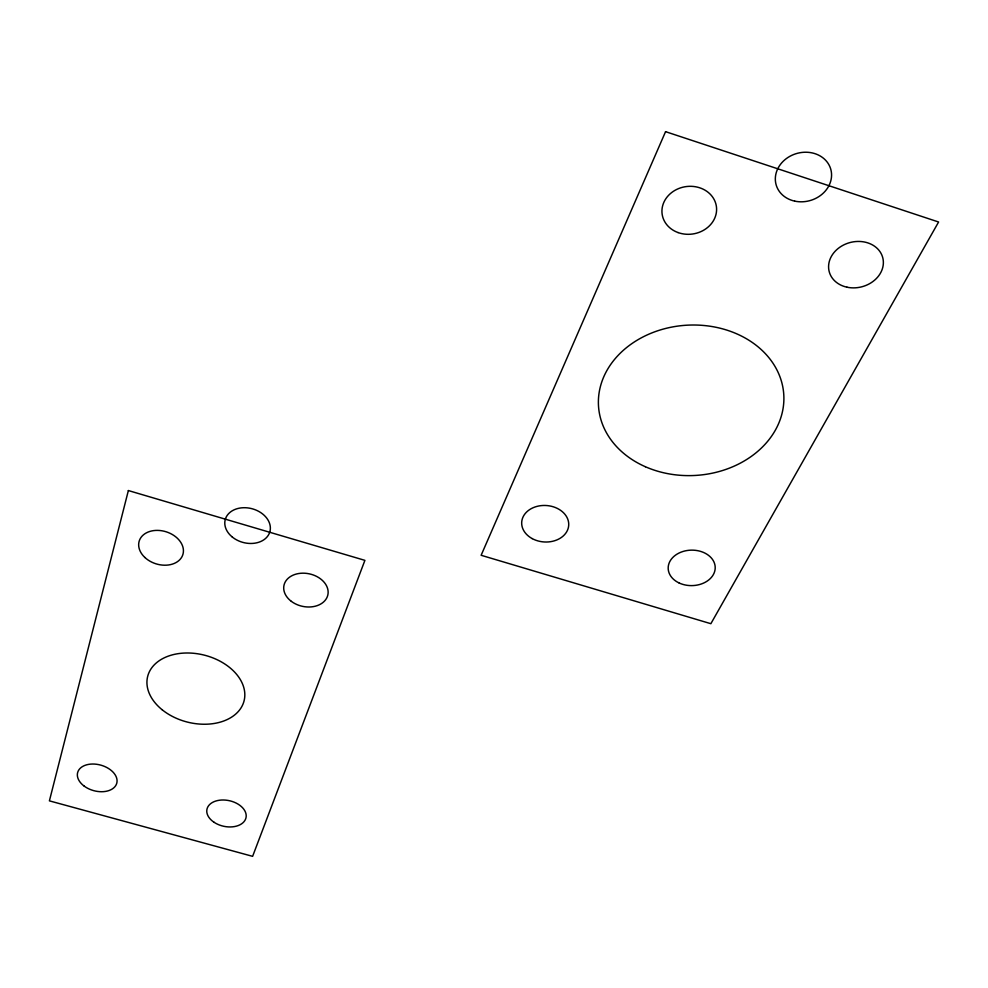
<?xml version="1.0" encoding="UTF-8"?>
<svg xmlns="http://www.w3.org/2000/svg" width="988" height="988" viewBox="0 0 988 988"><rect width="100%" height="100%" fill="white"/><g stroke="black" fill="none" stroke-linecap="round" stroke-linejoin="round"><path stroke-width="1.48" d="M128.366 490.554L49.4 800.86L252.619 856.337L364.905 560.357L128.366 490.554M665.566 131.663L481.131 555.281L710.866 623.7L938.6 222.004L665.566 131.663M162.316 709.89A49.733 34.531 14.2 0 0 243.517 702.727A49.733 34.531 14.2 0 0 181.792 653.229A49.733 34.531 14.2 0 0 162.316 709.89M144.903 557.504A22.86 16.808 17.2 0 0 182.558 555.466A22.86 16.808 17.2 0 0 155.672 530.42A22.86 16.808 17.2 0 0 144.903 557.504M84.239 786.152A20.291 13.252 15.3 0 0 116.732 783.348A20.291 13.252 15.3 0 0 90.612 764.119A20.291 13.252 15.3 0 0 84.239 786.152M214.013 822.251A19.982 13.103 12.2 0 0 245.95 817.965A19.982 13.103 12.2 0 0 219.497 800.218A19.982 13.103 12.2 0 0 214.013 822.251M291.361 601.371A22.465 16.611 12.3 0 0 327.744 595.369A22.465 16.611 12.3 0 0 298.648 573.534A22.465 16.611 12.3 0 0 291.361 601.371M231.797 536.62A23.132 17.451 15 0 0 269.712 532.273A23.132 17.451 15 0 0 241.233 507.881A23.132 17.451 15 0 0 231.797 536.62M678.077 232.575A27.405 23.934 -8.2 0 0 716.461 206.961A27.405 23.934 -8.2 0 0 673.26 191.4A27.405 23.934 -8.2 0 0 678.077 232.575M532.211 538.608A23.551 18.253 4 0 0 568.693 525.505A23.551 18.253 4 0 0 534.706 507.091A23.551 18.253 4 0 0 532.211 538.608M679.114 582.969A23.514 17.735 -1.1 0 0 715.189 568.396A23.514 17.735 -1.1 0 0 680.781 552.255A23.514 17.735 -1.1 0 0 679.114 582.969M846.988 287.199A27.664 22.897 -14.4 0 0 882.889 258.251A27.664 22.897 -14.4 0 0 838.083 248.531A27.664 22.897 -14.4 0 0 846.988 287.199M794.673 201.12A28.417 24.478 -16.1 0 0 830.982 170.035A28.417 24.478 -16.1 0 0 784.707 159.895A28.417 24.478 -16.1 0 0 794.673 201.12M645.349 466.719A92.81 75.236 -3.4 0 0 783.892 397.892A92.81 75.236 -3.4 0 0 644.176 336.352A92.81 75.236 -3.4 0 0 645.349 466.719"/></g></svg>
